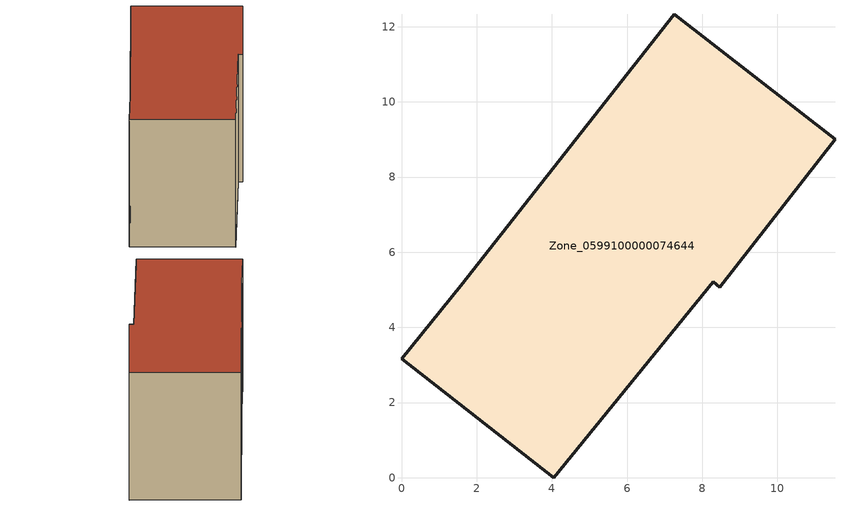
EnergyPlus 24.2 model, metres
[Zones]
Zone_0599100000074644
 floor ground (C_G): 7.26,12.33 11.53,9 8.46,5.07 8.29,5.21 4.05,0 0,3.17 1.57,5.1 z3.89
 wall outside (C_F): 1.57,5.1 0,3.17 4.05,0 8.29,5.21 8.46,5.07 11.53,9 7.26,12.33 1.57,5.1 z3.89:10.87
 roof outside (C_R): 11.53,9 7.26,12.33 1.57,5.1 0,3.17 4.05,0 8.29,5.21 8.46,5.07 z10.87
[BUILDING]
Pand.0599100000074644: North Axis=0; Terrain=City; Loads Convergence Tolerance Value=0.04; Temperature Convergence Tolerance Value=0.4; Solar Distribution=FullExterior; Maximum Number of Warmup Days=25; Minimum Number of Warmup Days=1
[Site:Location]
Rotterdam.The.Hague.AP_ZH_NLD Design_Conditions: Latitude=51.96; Longitude=4.45; Time Zone=1; Elevation=-4.5
[SITE:GROUNDTEMPERATURE:BUILDINGSURFACE]
18, 18, 18, 18, 18, 18, 18, 18, 18, 18, 18, 18
[MATERIAL] Thermal Absorptance=0.9; Solar Absorptance=0.7; Visible Absorptance=0.7
Name | Roughness | Thickness | Conductivity | Density | Specific Heat
G.TI.1975-1991 | MediumSmooth | 0.15 | 0.288461 | 540 | 1210
F.TI.1975-1991 | Rough | 0.3 | 0.230769 | 1920 | 840
R.TI.1975-1991 | MediumRough | 0.2 | 0.153846 | 1500 | 1000
[CONSTRUCTION]
C_G: G.TI.1975-1991
C_F: F.TI.1975-1991
C_R: R.TI.1975-1991
[ZONE]
Zone_0599100000074644: Type=1; Multiplier=1; Ceiling Height=Autocalculate; Volume=Autocalculate; Floor Area=autocalculate; Part of Total Floor Area=Yes
[ZONEINFILTRATION:DESIGNFLOWRATE]
Infil_Zone_0599100000074644: Zone or ZoneList or Space or SpaceList=Zone_0599100000074644; Schedule=AlwaysOn; Design Flow Rate Calculation Method=Flow/Area; Flow Rate per Floor Area=0.003; Constant Term Coefficient=1; Temperature Term Coefficient=0; Velocity Term Coefficient=0; Velocity Squared Term Coefficient=0
[HVACTEMPLATE:ZONE:IDEALLOADSAIRSYSTEM]
Zone_0599100000074644: Maximum Heating Supply Air Temperature=50; Minimum Cooling Supply Air Temperature=13; Maximum Heating Supply Air Humidity Ratio=0.0156; Minimum Cooling Supply Air Humidity Ratio=0.0077; Heating Limit=NoLimit; Cooling Limit=NoLimit; Dehumidification Control Type=ConstantSensibleHeatRatio; Cooling Sensible Heat Ratio=0.7; Dehumidification Setpoint=60; Humidification Control Type=None; Humidification Setpoint=30; Outdoor Air Method=None; Outdoor Air Flow Rate per Person=0.00944; Outdoor Air Flow Rate per Zone Floor Area=0; Outdoor Air Flow Rate per Zone=0; Demand Controlled Ventilation Type=None; Outdoor Air Economizer Type=NoEconomizer; Heat Recovery Type=None; Sensible Heat Recovery Effectiveness=0.7; Latent Heat Recovery Effectiveness=0.65
[ZONECONTROL:THERMOSTAT]
ThermostatControl_Zone_0599100000074644: Zone or ZoneList=Zone_0599100000074644; Control Type Schedule=DualSetpointControlType; Control 1=Thermostat_Zone_0599100000074644; Temperature Difference Between Cutout And Setpoint=0
[THERMOSTATSETPOINT:DUALSETPOINT]
Thermostat_Zone_0599100000074644: Heating Setpoint Temperature Schedule=HeatingSetpoint_Zone_0599100000074644; Cooling Setpoint Temperature Schedule=CoolingSetpoint_Zone_0599100000074644
[SCHEDULE:COMPACT]
HeatingSetpoint_Zone_0599100000074644: Through: 12/31, For: AllDays, Until: 24:00, 21
CoolingSetpoint_Zone_0599100000074644: Through: 12/31, For: AllDays, Until: 24:00, 24
DualSetpointControlType: Through: 12/31, For: AllDays, Until: 24:00, 4
AlwaysOn: Through: 12/31, For: AllDays, Until: 24:00, 1
